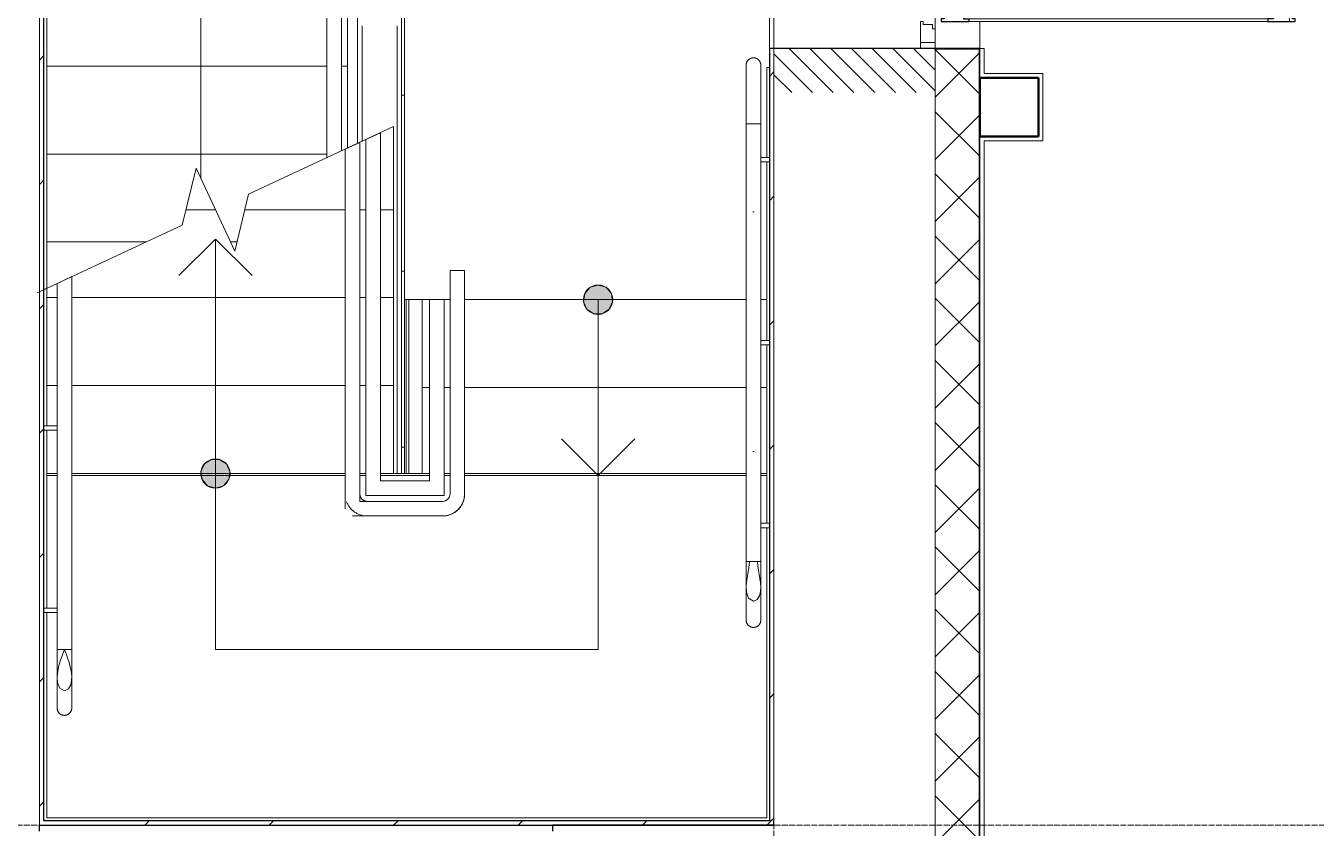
# Model space of a CAD drawing. Header units: millimetres. Extents: x -215207 to 92095, y -30385 to 123050.
# Drawn here: x -20644 to -16243, y 23300 to 26038 of the extents above; entities that cross this region are included whole.
import ezdxf

# ---------------------------------------------------------------- set-up
doc = ezdxf.new("R2010")
doc.units = ezdxf.units.MM
doc.linetypes.add('ADSK_Линия сетки', pattern=[25, 20, -2.5, 0, -2.5])
doc.linetypes.add('ADSK_Штриховая_ш2 п1_5', pattern=[4.5, 3, -1.5])
for name, color, linetype, lineweight in [('Балясины', 7, 'Continuous', 9), ('Двери', 7, 'Continuous', 9), ('Каркас_Импост', 7, 'Continuous', 9), ('Лестницы', 7, 'Continuous', 9), ('Монтажный зазор', 7, 'Continuous', 9), ('Несущие колонны', 7, 'Continuous', 20), ('Ограждение', 7, 'Continuous', 9), ('Оси', 7, 'Continuous', 9), ('Остекление', 7, 'Continuous', 9), ('Панель', 7, 'Continuous', 30), ('Перекрытия', 7, 'Continuous', 18), ('Поручни', 7, 'Continuous', 9), ('Проем', 7, 'ADSK_Штриховая_ш2 п1_5', 9), ('Стены', 7, 'Continuous', 18), ('Стены разрез', 7, 'Continuous', 30), ('Стены штриховка', 7, 'Continuous', 9), ('Стрелки вверх', 7, 'Continuous', 20)]:
    doc.layers.add(name, color=color, linetype=linetype, lineweight=lineweight)
doc.layers.add('Открывание', color=7, linetype='Continuous', lineweight=9, true_color=0xc0c0c0)
pattern_1 = [(45, (-45356.5, 7949.98), (-212.132, 212.132), [])]
pattern_2 = [(0, (0, 0), (0, 600), []), (90, (0, 0), (-600, 4e-14), [])]

# ---------------------------------------------------------------- blocks, each defined once
blk = doc.blocks.new('Дверь_Alumark_двупольная с глухим окном_S50 - Дн-3л_1_5_1680х2650_Пр_фрамуга__Антипаника-5113823-План 1 этажа смеж')
at = {"layer": 'Двери', "lineweight": 18}
h = blk.add_hatch(dxfattribs=at)
h.set_pattern_fill('FP_2', color=256, style=0, pattern_type=2)
h.set_pattern_definition([(45, (0, 0), (-35.3553, 35.3553), [])])
h.paths.add_polyline_path([(1115, -275), (1115, 275), (965, 275), (965, -275)])
h.paths.add_polyline_path([(-715, -275), (-715, 275), (-865, 275), (-865, -275)])
at = {"layer": 'Каркас_Импост'}
for p, q in [((-648, 275), (-695, 275)), ((-695, 275), (-695, 225)), ((-648, 266), (-648, 275)), ((-633, 266), (-648, 266)), ((-633, 234), (-633, 266)), ((898, 266), (883, 266)), ((883, 266), (883, 234)), ((898, 275), (898, 266)), ((945, 275), (898, 275)), ((945, 225), (945, 275)), ((-695, 225), (-623, 225)), ((-623, 234), (-633, 234)), ((-623, 225), (-623, 234)), ((883, 234), (873, 234)), ((873, 234), (873, 225)), ((873, 225), (945, 225))]:
    blk.add_line(p, q, dxfattribs=at)
at = {"layer": 'Монтажный зазор'}
for p, q in [((-715, 275), (-715, 225)), ((-695, 275), (-715, 275)), ((-695, 225), (-695, 275)), ((965, 275), (945, 275)), ((945, 275), (945, 225)), ((965, 225), (965, 275)), ((-715, 225), (-695, 225)), ((945, 225), (965, 225))]:
    blk.add_line(p, q, dxfattribs=at)
at = {"layer": 'Остекление'}
for p, q in [((840, 371), (840, 1427)), ((840, 1427), (864, 1427)), ((864, 1427), (864, 371)), ((-614, 587), (-614, 371)), ((-590, 587), (-614, 587)), ((-590, 371), (-590, 587)), ((-614, 371), (-590, 371)), ((864, 371), (840, 371))]:
    blk.add_line(p, q, dxfattribs=at)
at = {"layer": 'Открывание'}
for centre, radius, start, end in [((893, 295), 1188, 90.9646, 180), ((-643, 295), 348, 360, 86.7053)]:
    blk.add_arc(centre, radius, start, end, dxfattribs=at)
at = {"layer": 'Панель'}
for p, q in [((873, 1503), (864, 1503)), ((864, 1503), (864, 1493)), ((873, 1409), (873, 1503)), ((832, 1483), (823, 1483)), ((823, 1483), (823, 1409)), ((864, 1493), (832, 1493)), ((832, 1493), (832, 1483)), ((823, 1409), (840, 1409)), ((840, 1409), (840, 1427)), ((840, 1427), (864, 1427)), ((864, 1427), (864, 1409)), ((864, 1409), (873, 1409)), ((-573, 663), (-582, 663)), ((-582, 663), (-582, 653)), ((-573, 569), (-573, 663)), ((-614, 643), (-623, 643)), ((-623, 643), (-623, 569)), ((-582, 653), (-614, 653)), ((-614, 653), (-614, 643)), ((-614, 587), (-614, 569)), ((-590, 587), (-614, 587)), ((-590, 569), (-590, 587)), ((-614, 569), (-623, 569)), ((-573, 569), (-590, 569)), ((-623, 389), (-623, 295)), ((-614, 389), (-623, 389)), ((-614, 371), (-614, 389)), ((-590, 371), (-614, 371)), ((-590, 389), (-590, 371)), ((-573, 389), (-590, 389)), ((-573, 315), (-573, 389)), ((823, 389), (823, 315)), ((823, 389), (840, 389)), ((840, 389), (840, 371)), ((840, 371), (864, 371)), ((864, 389), (873, 389)), ((864, 371), (864, 389)), ((873, 295), (873, 389)), ((-582, 305), (-582, 315)), ((-582, 315), (-573, 315)), ((823, 315), (832, 315)), ((832, 315), (832, 305)), ((-623, 295), (-614, 295)), ((-614, 295), (-614, 305)), ((-614, 305), (-582, 305)), ((832, 305), (864, 305)), ((864, 305), (864, 295)), ((864, 295), (873, 295))]:
    blk.add_line(p, q, dxfattribs=at)
at = {"layer": 'Панель', "lineweight": 9}
for p, q in [((823, 1409), (823, 389)), ((873, 389), (873, 1409)), ((-623, 569), (-623, 389)), ((-573, 389), (-573, 569))]:
    blk.add_line(p, q, dxfattribs=at)
at = {"layer": 'Проем'}
for p, q in [((-715, 275), (-865, 275)), ((-715, -275), (-715, 275)), ((1115, 275), (965, 275)), ((965, 275), (965, -275)), ((-865, -275), (-715, -275)), ((965, -275), (1115, -275))]:
    blk.add_line(p, q, dxfattribs=at)
blk = doc.blocks.new('Ограждение - Ограждение-533052-План 1 этажа смеж')
at = {"layer": 'Поручни'}
for p, q in [((25921.5, 17722.6), (25871.5, 17699.3)), ((25921.5, 17722.6), (25871.5, 17699.3)), ((25871.5, 16485.3), (25871.5, 17699.3)), ((25921.5, 16535.3), (25921.5, 17722.6)), ((26089, 17153.3), (26139, 17153.3)), ((26089, 17153.3), (26089, 16535.3)), ((26139, 17153.3), (26139, 16485.3)), ((26089, 16535.3), (25921.5, 16535.3)), ((26139, 16485.3), (25871.5, 16485.3))]:
    blk.add_line(p, q, dxfattribs=at)
blk = doc.blocks.new('Тип верхнего поручня - Верхний поручень_Внутренний_-533061-План 1 этажа смеж')
at = {"layer": 'Ограждение'}
for p, q in [((25851.5, 17689.9), (25801.5, 17666.6)), ((25801.5, 16464.2), (25801.5, 17666.6)), ((25851.5, 16465.3), (25851.5, 17689.9)), ((26209, 17253.3), (26159, 17253.3)), ((26159, 17253.3), (26159, 16490.3)), ((26209, 17253.3), (26209, 16490.3)), ((25801.5, 16464.2), (25801.5, 16440.3)), ((25876.5, 16465.3), (25851.5, 16465.3)), ((26134, 16465.3), (25876.5, 16465.3)), ((25876.5, 16415.3), (25826.5, 16415.3)), ((26134, 16415.3), (25876.5, 16415.3))]:
    blk.add_line(p, q, dxfattribs=at)
for radius in [25, 75]:
    blk.add_arc((26134, 16490.3), radius, 270, 0, dxfattribs=at)
blk = doc.blocks.new('Тип перил - Перила_Внутренний_-1136443-План 1 этажа смеж')
at = {"layer": 'Ограждение', "flags": 128}
for points in [[(25806.3, 16463.8), (25807.4, 16461.1), (25808.7, 16458.3), (25810, 16455.6), (25811.4, 16453), (25813, 16450.4), (25814.6, 16447.9), (25816.4, 16445.5), (25818.2, 16443.1), (25820.1, 16440.8), (25822.2, 16438.6), (25824.3, 16436.5), (25826.5, 16434.4), (25828.7, 16432.5), (25831.1, 16430.6), (25833.5, 16428.8), (25836, 16427.2), (25838.6, 16425.6), (25841.2, 16424.1), (25843.8, 16422.8), (25846.6, 16421.5), (25849.3, 16420.4), (25852.2, 16419.3), (25855, 16418.4), (25857.9, 16417.6), (25860.8, 16416.9), (25863.8, 16416.4), (25866.7, 16415.9), (25869.7, 16415.6), (25872.7, 16415.4), (25875.7, 16415.3), (25876.5, 16415.3)], [(25876.5, 16465.3), (25875.5, 16465.3), (25874.5, 16465.3), (25873.5, 16465.4), (25872.5, 16465.6), (25871.6, 16465.8), (25870.6, 16466), (25869.6, 16466.2), (25868.7, 16466.5), (25867.7, 16466.9), (25866.8, 16467.2), (25865.9, 16467.7), (25865, 16468.1), (25864.1, 16468.6), (25863.2, 16469.1), (25862.4, 16469.6), (25861.6, 16470.2), (25860.8, 16470.8), (25860, 16471.5), (25859.3, 16472.1), (25858.6, 16472.9), (25857.9, 16473.6), (25857.3, 16474.3), (25856.6, 16475.1), (25856, 16475.9), (25855.5, 16476.8), (25855, 16477.6), (25854.5, 16478.5), (25854, 16479.4), (25853.6, 16480.3), (25853.2, 16481.2), (25852.9, 16482.1), (25852.6, 16483.1), (25852.3, 16484.1), (25852.1, 16485), (25851.9, 16486), (25851.7, 16487), (25851.6, 16488), (25851.6, 16489), (25851.5, 16490)], [(26134, 16415.3), (26137, 16415.3), (26140, 16415.5), (26143, 16415.8), (26146, 16416.2), (26148.9, 16416.8), (26151.9, 16417.4), (26154.7, 16418.2), (26157.6, 16419.1), (26160.4, 16420.1), (26163.2, 16421.2), (26166, 16422.4), (26168.7, 16423.7), (26171.3, 16425.2), (26173.9, 16426.7), (26176.4, 16428.4), (26178.8, 16430.1), (26181.2, 16432), (26183.5, 16433.9), (26185.7, 16435.9), (26187.8, 16438), (26189.9, 16440.2), (26191.8, 16442.5), (26193.7, 16444.8), (26195.5, 16447.3), (26197.1, 16449.7), (26198.7, 16452.3), (26200.2, 16454.9), (26201.5, 16457.6), (26202.8, 16460.3), (26203.9, 16463.1), (26205, 16465.9), (26205.9, 16468.8), (26206.7, 16471.7), (26207.4, 16474.6), (26207.9, 16477.5), (26208.4, 16480.5), (26208.7, 16483.5), (26208.9, 16486.5), (26209, 16489.5)]]:
    blk.add_lwpolyline(points, dxfattribs=at)
blk = doc.blocks.new('Ограждение - Ограждение-2091208-План 1 этажа смеж')
at = {"layer": 'Поручни'}
for p, q in [((25809.4, 19760.3), (25844, 19760.3)), ((25809.4, 19450.3), (25809.4, 19760.3)), ((25809.4, 17670.3), (25809.4, 19450.3))]:
    blk.add_line(p, q, dxfattribs=at)
blk = doc.blocks.new('Тип верхнего поручня - Верхний поручень_Внутренний_-2091241-План 1 этажа смеж')
at = {"layer": 'Ограждение'}
for p, q in [((25739.4, 19860.3), (25739.4, 19760.3)), ((25766.8, 19860.3), (25762.1, 19860.3)), ((25789.4, 19760.3), (25789.4, 19860.3)), ((25739.4, 19760.3), (25739.4, 19465.1)), ((25789.4, 19465.1), (25789.4, 19760.3)), ((25766.8, 19465.1), (25762.1, 19465.1)), ((25762.1, 19465.1), (25766.8, 19465.1)), ((25789.4, 19451.5), (25789.4, 19465.1)), ((25739.4, 19451.5), (25739.4, 17637.7)), ((25789.4, 17661), (25789.4, 19451.5))]:
    blk.add_line(p, q, dxfattribs=at)
at = {"layer": 'Ограждение', "flags": 128}
for points in [[(25739.4, 19465.1), (25739.4, 19464.1), (25739.4, 19463.1), (25739.4, 19462.1), (25739.4, 19461.1), (25739.4, 19460.1), (25739.4, 19459.1), (25739.4, 19458.2), (25739.4, 19457.2), (25739.4, 19456.3), (25739.4, 19455.4), (25739.4, 19454.4), (25739.4, 19453.5), (25739.4, 19452.7), (25739.4, 19451.8), (25739.4, 19451.5)], [(25789.4, 19451.5), (25789.4, 19452.3), (25789.4, 19453.2), (25789.4, 19454.1), (25789.4, 19455), (25789.4, 19455.9), (25789.4, 19456.8), (25789.4, 19457.8), (25789.4, 19458.8), (25789.4, 19459.7), (25789.4, 19460.7), (25789.4, 19461.7), (25789.4, 19462.7), (25789.4, 19463.7), (25789.4, 19464.7), (25789.4, 19465.1)]]:
    blk.add_lwpolyline(points, dxfattribs=at)
blk = doc.blocks.new('Тип верхнего поручня - Верхний поручень_Внутренний_-V43-План 1 этажа смеж')
at = {"layer": 'Ограждение'}
for p, q in [((25739.4, 19860.3), (25789.4, 19860.3)), ((25739.4, 19465.1), (25739.4, 19860.3)), ((25789.4, 19465.1), (25789.4, 19860.3)), ((25739.4, 19465.1), (25739.4, 19437.8)), ((25789.4, 19465.1), (25789.4, 19437.8)), ((25739.4, 17637.7), (25739.4, 19437.8)), ((25789.4, 17661), (25789.4, 19437.8))]:
    blk.add_line(p, q, dxfattribs=at)
blk = doc.blocks.new('Тип перил - Перила_Внутренний_-2456860-План 1 этажа смеж')
at = {"layer": 'Ограждение'}
for p, q in [((27169, 17753.3), (27169, 17452.8)), ((27196.4, 17753.3), (27191.7, 17753.3)), ((27219, 17452.8), (27219, 17753.3)), ((27169, 17446.3), (27169, 16587.2)), ((27219, 16587.2), (27219, 17446.3)), ((27196.6, 16634.9), (27191.4, 16634.9))]:
    blk.add_line(p, q, dxfattribs=at)
blk.add_open_spline([(27196, 17453.3), (27195.4, 17453.3), (27194, 17453.3), (27192.7, 17453.3), (27192, 17453.3)], degree=3, dxfattribs=at)
blk = doc.blocks.new('Тип перил - D50 шаг 400-6065766-План 1 этажа смеж')
at = {"layer": 'Ограждение'}
for p, q in [((0, 2.3), (0, 0)), ((0, 0), (0, -2.3))]:
    blk.add_line(p, q, dxfattribs=at)
at = {"layer": 'Ограждение', "flags": 128}
for points in [[(0, 25), (8, 25), (16, 25), (23.9, 25), (31.9, 25), (39.7, 25), (47.5, 25), (55.3, 25), (62.9, 25), (70.5, 25), (77.9, 25), (85.2, 25), (92.4, 25), (99.4, 25), (106.2, 25), (112.9, 25), (119.4, 25), (125.8, 25), (131.9, 25), (137.8, 25), (143.5, 25), (148.9, 25), (154.1, 25), (159.1, 25), (163.8, 25), (168.3, 25), (172.5, 25), (176.4, 25), (180, 25), (183.4, 25), (186.4, 25), (189.2, 25), (191.6, 25), (193.7, 25), (195.6, 25), (197.1, 25), (198.3, 25), (199.2, 25), (199.7, 25), (200, 25), (200, 25)], [(200, 25), (199.8, 25), (199.4, 25), (198.6, 25), (197.4, 25), (196, 25), (194.3, 25), (192.2, 25), (189.8, 25), (187.2, 25), (184.2, 25), (181, 25), (177.4, 25), (173.6, 25), (169.5, 25), (165.1, 25), (160.4, 25), (155.5, 25), (150.4, 25), (145, 25), (139.3, 25), (133.5, 25), (127.4, 25), (121.2, 25), (114.7, 25), (108.1, 25), (101.2, 25), (94.3, 25), (87.1, 25), (79.9, 25), (72.5, 25), (65, 25), (57.3, 25), (49.6, 25), (41.8, 25), (34, 25), (26.1, 25), (18.1, 25), (10.2, 25), (2.2, 25), (0, 25)], [(200, 25), (201, 25), (202, 24.9), (203, 24.8), (204, 24.7), (205, 24.5), (205.9, 24.3), (206.9, 24), (207.9, 23.7), (208.8, 23.4), (209.7, 23), (210.6, 22.6), (211.5, 22.2), (212.4, 21.7), (213.3, 21.2), (214.1, 20.6), (214.9, 20.1), (215.7, 19.4), (216.5, 18.8), (217.2, 18.1), (217.9, 17.4), (218.6, 16.7), (219.3, 15.9), (219.9, 15.1), (220.5, 14.3), (221, 13.5), (221.6, 12.7), (222, 11.8), (222.5, 10.9), (222.9, 10), (223.3, 9.1), (223.6, 8.1), (224, 7.2), (224.2, 6.2), (224.4, 5.2), (224.6, 4.2), (224.8, 3.3), (224.9, 2.3), (225, 1.3), (225, 0.3), (225, 0)], [(0, -25), (8, -25), (16, -25), (23.9, -25), (31.9, -25), (39.7, -25), (47.5, -25), (55.3, -25), (62.9, -25), (70.5, -25), (77.9, -25), (85.2, -25), (92.4, -25), (99.4, -25), (106.2, -25), (112.9, -25), (119.4, -25), (125.8, -25), (131.9, -25), (137.8, -25), (143.5, -25), (148.9, -25), (154.1, -25), (159.1, -25), (163.8, -25), (168.3, -25), (172.5, -25), (176.4, -25), (180, -25), (183.4, -25), (186.4, -25), (189.2, -25), (191.6, -25), (193.7, -25), (195.6, -25), (197.1, -25), (198.3, -25), (199.2, -25), (199.7, -25), (200, -25), (200, -25)], [(200, -25), (199.8, -25), (199.4, -25), (198.6, -25), (197.4, -25), (196, -25), (194.3, -25), (192.2, -25), (189.8, -25), (187.2, -25), (184.2, -25), (181, -25), (177.4, -25), (173.6, -25), (169.5, -25), (165.1, -25), (160.4, -25), (155.5, -25), (150.4, -25), (145, -25), (139.3, -25), (133.5, -25), (127.4, -25), (121.2, -25), (114.7, -25), (108.1, -25), (101.2, -25), (94.3, -25), (87.1, -25), (79.9, -25), (72.5, -25), (65, -25), (57.3, -25), (49.6, -25), (41.8, -25), (34, -25), (26.1, -25), (18.1, -25), (10.2, -25), (2.2, -25), (0, -25)], [(225, 0), (225, -1), (224.9, -2), (224.8, -3), (224.7, -4), (224.5, -5), (224.3, -5.9), (224, -6.9), (223.7, -7.9), (223.4, -8.8), (223, -9.7), (222.6, -10.6), (222.2, -11.5), (221.7, -12.4), (221.2, -13.3), (220.6, -14.1), (220.1, -14.9), (219.4, -15.7), (218.8, -16.5), (218.1, -17.2), (217.4, -17.9), (216.7, -18.6), (215.9, -19.3), (215.1, -19.9), (214.3, -20.5), (213.5, -21), (212.7, -21.6), (211.8, -22), (210.9, -22.5), (210, -22.9), (209.1, -23.3), (208.1, -23.6), (207.2, -24), (206.2, -24.2), (205.2, -24.4), (204.2, -24.6), (203.3, -24.8), (202.3, -24.9), (201.3, -25), (200.3, -25), (200, -25)]]:
    blk.add_lwpolyline(points, dxfattribs=at)
blk = doc.blocks.new('Тип перил - D50 шаг 400-V45-План 1 этажа смеж')
at = {"layer": 'Ограждение', "flags": 128}
for points in [[(0, 25), (8, 25), (16, 25), (23.9, 25), (31.9, 25), (39.7, 25), (47.5, 25), (55.3, 25), (62.9, 25), (70.5, 25), (77.9, 25), (85.2, 25), (92.4, 25), (99.4, 25), (106.2, 25), (112.9, 25), (119.4, 25), (125.8, 25), (131.9, 25), (137.8, 25), (143.5, 25), (148.9, 25), (154.1, 25), (159.1, 25), (163.8, 25), (168.3, 25), (172.5, 25), (176.4, 25), (180, 25), (183.4, 25), (186.4, 25), (189.2, 25), (191.6, 25), (193.7, 25), (195.6, 25), (197.1, 25), (198.3, 25), (199.2, 25), (199.7, 25), (200, 25), (200, 25)], [(136, 0), (129.8, 13.1), (117.2, 20.6), (102.8, 24.1), (88, 25), (73.2, 24.2), (58.5, 22.2), (43.9, 19.6), (29.3, 16.9), (14.8, 14.8), (0, 13.9)], [(0, -13.9), (21, -15.6), (41.7, -19.2), (62.2, -22.8), (83.3, -24.9), (104.9, -23.8), (124.8, -16.9), (136, 0)], [(200, 25), (199.8, 25), (199.4, 25), (198.6, 25), (197.4, 25), (196, 25), (194.3, 25), (192.2, 25), (189.8, 25), (187.2, 25), (184.2, 25), (181, 25), (177.4, 25), (173.6, 25), (169.5, 25), (165.1, 25), (160.4, 25), (155.5, 25), (150.4, 25), (145, 25), (139.3, 25), (133.5, 25), (127.4, 25), (121.2, 25), (114.7, 25), (108.1, 25), (101.2, 25), (94.3, 25), (88.7, 25)], [(200, 25), (201, 25), (202, 24.9), (203, 24.8), (204, 24.7), (205, 24.5), (205.9, 24.3), (206.9, 24), (207.9, 23.7), (208.8, 23.4), (209.7, 23), (210.6, 22.6), (211.5, 22.2), (212.4, 21.7), (213.3, 21.2), (214.1, 20.6), (214.9, 20.1), (215.7, 19.4), (216.5, 18.8), (217.2, 18.1), (217.9, 17.4), (218.6, 16.7), (219.3, 15.9), (219.9, 15.1), (220.5, 14.3), (221, 13.5), (221.6, 12.7), (222, 11.8), (222.5, 10.9), (222.9, 10), (223.3, 9.1), (223.6, 8.1), (224, 7.2), (224.2, 6.2), (224.4, 5.2), (224.6, 4.2), (224.8, 3.3), (224.9, 2.3), (225, 1.3), (225, 0.3), (225, 0)], [(225, 0), (225, -1), (224.9, -2), (224.8, -3), (224.7, -4), (224.5, -5), (224.3, -5.9), (224, -6.9), (223.7, -7.9), (223.4, -8.8), (223, -9.7), (222.6, -10.6), (222.2, -11.5), (221.7, -12.4), (221.2, -13.3), (220.6, -14.1), (220.1, -14.9), (219.4, -15.7), (218.8, -16.5), (218.1, -17.2), (217.4, -17.9), (216.7, -18.6), (215.9, -19.3), (215.1, -19.9), (214.3, -20.5), (213.5, -21), (212.7, -21.6), (211.8, -22), (210.9, -22.5), (210, -22.9), (209.1, -23.3), (208.1, -23.6), (207.2, -24), (206.2, -24.2), (205.2, -24.4), (204.2, -24.6), (203.3, -24.8), (202.3, -24.9), (201.3, -25), (200.3, -25), (200, -25)], [(200, -25), (199.8, -25), (199.4, -25), (198.6, -25), (197.4, -25), (196, -25), (194.3, -25), (192.2, -25), (189.8, -25), (187.2, -25), (184.2, -25), (181, -25), (177.4, -25), (173.6, -25), (169.5, -25), (165.1, -25), (160.4, -25), (155.5, -25), (150.4, -25), (145, -25), (139.3, -25), (133.5, -25), (127.4, -25), (121.2, -25), (114.7, -25), (108.1, -25), (101.2, -25), (94.3, -25), (87.1, -25), (79.9, -25), (72.5, -25), (65, -25), (57.3, -25), (49.6, -25), (41.8, -25), (34, -25), (26.1, -25), (18.1, -25), (10.2, -25), (2.2, -25), (0, -25)], [(88.7, -25), (95.8, -25), (102.8, -25), (109.5, -25), (116.2, -25), (122.6, -25), (128.8, -25), (134.8, -25), (140.6, -25), (146.2, -25), (151.5, -25), (156.6, -25), (161.5, -25), (166.1, -25), (170.4, -25), (174.4, -25), (178.2, -25), (181.7, -25), (184.9, -25), (187.8, -25), (190.4, -25), (192.7, -25), (194.7, -25), (196.4, -25), (197.7, -25), (198.8, -25), (199.5, -25), (199.9, -25), (200, -25)]]:
    blk.add_lwpolyline(points, dxfattribs=at)
blk = doc.blocks.new('Тип перил - Перила_Внутренний_-V46-План 1 этажа смеж')
at = {"layer": 'Ограждение'}
for p, q in [((27219, 17753.3), (27169, 17753.3)), ((27169, 17753.3), (27169, 17453.3)), ((27219, 17753.3), (27219, 17453.3)), ((27169, 17453.3), (27169, 16560.3)), ((27219, 17453.3), (27219, 16560.3)), ((27169, 16560.3), (27169, 16260.3)), ((27219, 16560.3), (27219, 16260.3)), ((27219, 16260.3), (27169, 16260.3))]:
    blk.add_line(p, q, dxfattribs=at)
blk = doc.blocks.new('ADSK_Ограждение_Опоры_Г_образная - D15 высота60 консоль80-16089-План 1 этажа смеж')
at = {"layer": 'Ограждение'}
for p, q in [((-7.5, 55), (-7.5, 25)), ((7.5, 25), (7.5, 55))]:
    blk.add_line(p, q, dxfattribs=at)
blk = doc.blocks.new('Тип перил - Перила_Внутренний_-V47-План 1 этажа смеж')
at = {"layer": 'Ограждение'}
for p, q in [((27219, 17753.3), (27169, 17753.3)), ((27169, 17753.3), (27169, 17453.3)), ((27219, 17753.3), (27219, 17453.3)), ((27169, 17453.3), (27169, 16560.3)), ((27219, 17453.3), (27219, 16560.3)), ((27169, 16560.3), (27169, 16260.3)), ((27219, 16560.3), (27219, 16260.3)), ((27219, 16260.3), (27169, 16260.3))]:
    blk.add_line(p, q, dxfattribs=at)
blk = doc.blocks.new('Ограждение - Ограждение-4583664-План 1 этажа смеж')
at = {"layer": 'Поручни'}
for p, q in [((26009, 16560.3), (26009, 17153.3)), ((26019, 16560.3), (26019, 17153.3))]:
    blk.add_line(p, q, dxfattribs=at)
blk = doc.blocks.new('Ограждение - Ограждение-4584285-План 1 этажа смеж')
at = {"layer": 'Поручни'}
for p, q in [((27239, 17945.3), (27249, 17945.3)), ((27239, 17638), (27239, 17945.3)), ((27239, 17014), (27239, 17623.5)), ((24784, 17192.1), (24774, 17187.5)), ((24784, 17192.1), (24784, 16722.9)), ((27239, 16390.1), (27239, 16999.6)), ((24784, 16708.4), (24784, 16260.3)), ((27239, 15385.3), (27239, 16375.6)), ((24784, 16260.3), (24784, 16100.5)), ((24784, 16086), (24784, 15385.3)), ((24784, 15385.3), (27239, 15385.3))]:
    blk.add_line(p, q, dxfattribs=at)
blk = doc.blocks.new('Ограждение - Ограждение-4584666-План 1 этажа смеж')
at = {"layer": 'Ограждение'}
h = blk.add_hatch(dxfattribs=at)
h.set_pattern_fill('FP_24', color=256, style=0, pattern_type=2)
h.set_pattern_definition(pattern_2)
h.paths.add_polyline_path([(27249, 19690.3), (27249, 19700.3), (25994, 19700.3), (26004, 19690.3), (27061.2, 19690.3)])
h = blk.add_hatch(dxfattribs=at)
h.set_pattern_fill('FP_24', color=256, style=0, pattern_type=2)
h.set_pattern_definition(pattern_2)
h.paths.add_polyline_path([(25994, 16560.3), (26004, 16560.3), (26004, 19690.3), (25994, 19700.3), (25994, 16630.3)])
at = {"layer": 'Поручни'}
for p, q in [((26004, 19690.3), (25994, 19700.3)), ((25994, 19700.3), (26004, 19690.3)), ((27249, 19690.3), (26004, 19690.3)), ((26004, 19690.3), (26004, 16560.3))]:
    blk.add_line(p, q, dxfattribs=at)
blk = doc.blocks.new('Ограждение - Ограждение-4584789-План 1 этажа смеж')
at = {"layer": 'Поручни'}
for p, q in [((24784, 19750.3), (24784, 19450.3)), ((24784, 19450.3), (24784, 17192.1))]:
    blk.add_line(p, q, dxfattribs=at)
blk = doc.blocks.new('Тип перил - D50 шаг 400-V116-План 1 этажа смеж')
at = {"layer": 'Ограждение', "flags": 128}
for points in [[(0, 25), (8, 25), (16, 25), (23.9, 25), (31.9, 25), (39.7, 25), (47.5, 25), (55.3, 25), (62.9, 25), (70.5, 25), (77.9, 25), (85.2, 25), (92.4, 25), (99.4, 25), (106.2, 25), (112.9, 25), (119.4, 25), (125.8, 25), (131.9, 25), (137.8, 25), (143.5, 25), (148.9, 25), (154.1, 25), (159.1, 25), (163.8, 25), (168.3, 25), (172.5, 25), (176.4, 25), (180, 25), (183.4, 25), (186.4, 25), (189.2, 25), (191.6, 25), (193.7, 25), (195.6, 25), (197.1, 25), (198.3, 25), (199.2, 25), (199.7, 25), (200, 25), (200, 25)], [(141.4, 0), (134.8, 13.8), (121.2, 21.4), (105.9, 24.6), (90.2, 24.8), (74.6, 23), (59.3, 19.8), (44.2, 15.7), (29.3, 10.8), (14.6, 5.5), (0, 0)], [(0, 0), (18.1, -6.8), (36.5, -13.2), (55.3, -18.8), (74.7, -23), (94.1, -25), (113.6, -23.5), (131.7, -16.2), (141.4, 0)], [(200, 25), (199.8, 25), (199.4, 25), (198.6, 25), (197.4, 25), (196, 25), (194.3, 25), (192.2, 25), (189.8, 25), (187.2, 25), (184.2, 25), (181, 25), (177.4, 25), (173.6, 25), (169.5, 25), (165.1, 25), (160.4, 25), (155.5, 25), (150.4, 25), (145, 25), (139.3, 25), (133.5, 25), (127.4, 25), (121.2, 25), (114.7, 25), (108.1, 25), (101.2, 25), (96.8, 25)], [(200, 25), (201, 25), (202, 24.9), (203, 24.8), (204, 24.7), (205, 24.5), (205.9, 24.3), (206.9, 24), (207.9, 23.7), (208.8, 23.4), (209.7, 23), (210.6, 22.6), (211.5, 22.2), (212.4, 21.7), (213.3, 21.2), (214.1, 20.6), (214.9, 20.1), (215.7, 19.4), (216.5, 18.8), (217.2, 18.1), (217.9, 17.4), (218.6, 16.7), (219.3, 15.9), (219.9, 15.1), (220.5, 14.3), (221, 13.5), (221.6, 12.7), (222, 11.8), (222.5, 10.9), (222.9, 10), (223.3, 9.1), (223.6, 8.1), (224, 7.2), (224.2, 6.2), (224.4, 5.2), (224.6, 4.2), (224.8, 3.3), (224.9, 2.3), (225, 1.3), (225, 0.3), (225, 0)], [(225, 0), (225, -1), (224.9, -2), (224.8, -3), (224.7, -4), (224.5, -5), (224.3, -5.9), (224, -6.9), (223.7, -7.9), (223.4, -8.8), (223, -9.7), (222.6, -10.6), (222.2, -11.5), (221.7, -12.4), (221.2, -13.3), (220.6, -14.1), (220.1, -14.9), (219.4, -15.7), (218.8, -16.5), (218.1, -17.2), (217.4, -17.9), (216.7, -18.6), (215.9, -19.3), (215.1, -19.9), (214.3, -20.5), (213.5, -21), (212.7, -21.6), (211.8, -22), (210.9, -22.5), (210, -22.9), (209.1, -23.3), (208.1, -23.6), (207.2, -24), (206.2, -24.2), (205.2, -24.4), (204.2, -24.6), (203.3, -24.8), (202.3, -24.9), (201.3, -25), (200.3, -25), (200, -25)], [(200, -25), (199.8, -25), (199.4, -25), (198.6, -25), (197.4, -25), (196, -25), (194.3, -25), (192.2, -25), (189.8, -25), (187.2, -25), (184.2, -25), (181, -25), (177.4, -25), (173.6, -25), (169.5, -25), (165.1, -25), (160.4, -25), (155.5, -25), (150.4, -25), (145, -25), (139.3, -25), (133.5, -25), (127.4, -25), (121.2, -25), (114.7, -25), (108.1, -25), (101.2, -25), (94.3, -25), (87.1, -25), (79.9, -25), (72.5, -25), (65, -25), (57.3, -25), (49.6, -25), (41.8, -25), (34, -25), (26.1, -25), (18.1, -25), (10.2, -25), (2.2, -25), (0, -25)], [(96.8, -25), (103.7, -25), (110.5, -25), (117.1, -25), (123.5, -25), (129.6, -25), (135.6, -25), (141.4, -25), (146.9, -25), (152.3, -25), (157.3, -25), (162.1, -25), (166.7, -25), (171, -25), (175, -25), (178.7, -25), (182.2, -25), (185.3, -25), (188.2, -25), (190.7, -25), (193, -25), (194.9, -25), (196.6, -25), (197.9, -25), (198.9, -25), (199.6, -25), (199.9, -25), (200, -25)]]:
    blk.add_lwpolyline(points, dxfattribs=at)
blk = doc.blocks.new('Тип перил - Перила_Внутренний_-6033549-План 1 этажа смеж')
at = {"layer": 'Ограждение'}
for p, q in [((24869, 17231.8), (24819, 17208.5)), ((24819, 16260.3), (24819, 17208.5)), ((24869, 16260.3), (24869, 17231.8)), ((24819, 15960.3), (24819, 16260.3)), ((24869, 15960.3), (24869, 16260.3)), ((24819, 15960.3), (24869, 15960.3))]:
    blk.add_line(p, q, dxfattribs=at)
blk = doc.blocks.new('ADSK_Ограждение_Опоры_Г_образная - D15 высота60 консоль80-V32-План 1 этажа смеж')
at = {"layer": 'Ограждение'}
for p, q in [((-7.5, 70), (-7.5, 25)), ((7.5, 25), (7.5, 70))]:
    blk.add_line(p, q, dxfattribs=at)
blk = doc.blocks.new('ADSK_КолоннаЖБ_Прямоугольная1 - Стойка дебаркадер-6252002-План 1 этажа смеж')
at = {"layer": 'Несущие колонны', "lineweight": 40}
for p, q in [((100, 100), (-100, 100)), ((-100, 100), (-100, -100)), ((-100, 100), (100, 100)), ((-100, -100), (-100, 100)), ((100, -100), (100, 100)), ((100, 100), (100, -100)), ((-100, -100), (100, -100)), ((100, -100), (-100, -100))]:
    blk.add_line(p, q, dxfattribs=at)

msp = doc.modelspace()

# ---------------------------------------------------------------- hatches: boundary and pattern name
at = {"layer": 'Стены разрез', "lineweight": 9}
h = msp.add_hatch(dxfattribs=at)
h.set_pattern_fill('FP_5', color=256, style=0, pattern_type=2)
h.set_pattern_definition([(0, (-45356.5, 7949.98), (406.4, 101.6), [33.528, -271.272, 33.528, -271.272, -1625.6]), (0, (-45356.5, 7949.98), (406.4, 101.6), [-609.6, 33.528, -576.072, 33.528, -271.272, -711.2]), (0, (-45356.5, 7949.98), (406.4, 101.6), [-1524, 33.528, -169.672, 33.528, -474.472]), (120, (-45204.1, 8000.78), (-291.18818, 301.15272), [33.528, -271.272, 33.528, -271.272, -1625.6]), (120, (-45204.1, 8000.78), (-291.18818, 301.15272), [-609.6, 33.528, -576.072, 33.528, -271.272, -711.2]), (120, (-45204.1, 8000.78), (-291.18818, 301.15272), [-1524, 33.528, -169.672, 33.528, -474.472]), (240, (-45153.3, 8203.98), (-115.21182, -402.75272), [33.528, -271.272, 33.528, -271.272, -1625.6]), (240, (-45153.3, 8203.98), (-115.21182, -402.75272), [-609.6, 33.528, -576.072, 33.528, -271.272, -711.2]), (240, (-45153.3, 8203.98), (-115.21182, -402.75272), [-1524, 33.528, -169.672, 33.528, -474.472])])
h.paths.add_polyline_path([(-17390.5, 22610.2), (-17390.5, 25960.2), (-17542.5, 25960.2), (-17542.5, 25958.2), (-17392.5, 25958.2), (-17392.5, 22610.2)])
h.paths.add_polyline_path([(-17390.5, 27640.2), (-17390.5, 29395.2), (-17542.5, 29395.2), (-17542.5, 29393.2), (-17392.5, 29393.2), (-17392.5, 27642.2), (-17542.5, 27642.2), (-17542.5, 27640.2)])
h.paths.add_polyline_path([(-17390.5, 30615.2), (-17390.5, 35410.2), (-17392.5, 35410.2), (-17392.5, 30617.2), (-17542.5, 30617.2), (-17542.5, 30615.2)])
h = msp.add_hatch(dxfattribs=at)
h.set_pattern_fill('FP_6', color=256, style=0, pattern_type=2)
h.set_pattern_definition([(45, (-45356.5, 7949.98), (-106.066, 106.066), []), (135, (-45356.5, 7949.98), (-106.066, -106.066), [])])
h.paths.add_polyline_path([(-17542.5, 22610.2), (-17392.5, 22610.2), (-17392.5, 25958.2), (-17542.5, 25958.2), (-17542.5, 22760.2)])
h.paths.add_polyline_path([(-17542.5, 27642.2), (-17392.5, 27642.2), (-17392.5, 29393.2), (-17542.5, 29393.2), (-17542.5, 27790.2)])
h.paths.add_polyline_path([(-17542.5, 30617.2), (-17392.5, 30617.2), (-17392.5, 35410.2), (-17542.5, 35410.2), (-17542.5, 30765.2)])
h = msp.add_hatch(dxfattribs=at)
h.set_pattern_fill('FP_13', color=256, style=0, pattern_type=2)
h.set_pattern_definition(pattern_1)
h.paths.add_polyline_path([(-20582.5, 23310.2), (-20582.5, 27715.2), (-20597.5, 27715.2), (-20597.5, 23310.2)])
h = msp.add_hatch(dxfattribs=at)
h.set_pattern_fill('FP_13', color=256, style=0, pattern_type=2)
h.set_pattern_definition(pattern_1)
h.paths.add_polyline_path([(-18092.5, 23325.2), (-18092.5, 25960.2), (-18107.5, 25960.2), (-18107.5, 23325.2)])
h.paths.add_polyline_path([(-18107.5, 27640.2), (-18092.5, 27640.2), (-18092.5, 27665.2), (-18107.5, 27665.2)])
h = msp.add_hatch(dxfattribs=at)
h.set_pattern_fill('FP_13', color=256, style=0, pattern_type=2)
h.set_pattern_definition(pattern_1)
h.paths.add_polyline_path([(-20582.5, 23310.2), (-18092.5, 23310.2), (-18092.5, 23325.2), (-20582.5, 23325.2)])
at = {"layer": 'Стрелки вверх'}
h = msp.add_hatch(color=256, dxfattribs=at)
edge = h.paths.add_edge_path()
edge.add_arc((-18692.5, 25103.3), 50, 0, 360)
for points in [[(-18678.4, 25055.3), (-18654.7, 25070.6), (-18643, 25096.2), (-18647, 25124.1), (-18665.4, 25145.4), (-18692.5, 25153.3), (-18719.5, 25145.4), (-18738, 25124.1), (-18742, 25096.2), (-18730.3, 25070.6), (-18706.6, 25055.3)], [(-19997.5, 24460.2), (-19970.4, 24468.2), (-19952, 24489.5), (-19948, 24517.4), (-19959.7, 24543), (-19983.4, 24558.2), (-20011.6, 24558.2), (-20035.3, 24543), (-20047, 24517.4), (-20043, 24489.5), (-20024.5, 24468.2)]]:
    msp.add_hatch(color=256, dxfattribs=at).paths.add_polyline_path(points)
h = msp.add_hatch(color=256, dxfattribs=at)
edge = h.paths.add_edge_path()
edge.add_arc((-19997.5, 24510.2), 50, 0, 360)

# ---------------------------------------------------------------- linework, layer by layer
at = {"layer": 'Лестницы'}
for p, q in [((-20572.5, 25900.2), (-19617.1, 25900.2)), ((-20572.5, 25900.2), (-19617.1, 25900.2)), ((-19567.1, 25900.2), (-19547.1, 25900.2)), ((-19567.1, 25900.2), (-19547.1, 25900.2)), ((-19390, 25693.5), (-19884.2, 25463.1)), ((-19390, 25410.2), (-19390, 25693.5)), ((-20572.5, 25600.2), (-19617.1, 25600.2)), ((-20572.5, 25600.2), (-19617.1, 25600.2)), ((-20063.5, 25551.9), (-20110.8, 25357.4)), ((-19931.4, 25268.6), (-20063.5, 25551.9)), ((-19884.2, 25463.1), (-19931.4, 25268.6)), ((-20097.9, 25410.2), (-19997.5, 25410.2)), ((-20097.9, 25410.2), (-19997.5, 25410.2)), ((-19897, 25410.2), (-19555, 25410.2)), ((-19897, 25410.2), (-19555, 25410.2)), ((-19505, 25410.2), (-19485, 25410.2)), ((-19505, 25410.2), (-19485, 25410.2)), ((-19435, 25410.2), (-19390, 25410.2)), ((-19435, 25410.2), (-19390, 25410.2)), ((-19390, 25110.2), (-19390, 25410.2)), ((-20110.8, 25357.4), (-20605, 25127)), ((-20572.5, 25300.2), (-20233.4, 25300.2)), ((-20572.5, 25300.2), (-20233.4, 25300.2)), ((-19946.2, 25300.2), (-19923.8, 25300.2)), ((-19946.2, 25300.2), (-19923.8, 25300.2)), ((-20572.5, 25110.2), (-20537.5, 25110.2)), ((-20572.5, 25110.2), (-20537.5, 25110.2)), ((-20487.5, 25110.2), (-19555, 25110.2)), ((-20487.5, 25110.2), (-19555, 25110.2)), ((-19505, 25110.2), (-19485, 25110.2)), ((-19505, 25110.2), (-19485, 25110.2)), ((-19435, 25110.2), (-19390, 25110.2)), ((-19435, 25110.2), (-19390, 25110.2)), ((-19390, 24810.2), (-19390, 25110.2)), ((-19267.5, 25103.3), (-19292.5, 25103.3)), ((-19292.5, 25103.3), (-19292.5, 24803.3)), ((-19267.5, 25103.3), (-19292.5, 25103.3)), ((-19197.5, 25103.3), (-19217.5, 25103.3)), ((-19197.5, 25103.3), (-19217.5, 25103.3)), ((-18187.5, 25103.3), (-19147.5, 25103.3)), ((-18187.5, 25103.3), (-19147.5, 25103.3)), ((-18117.5, 25103.3), (-18137.5, 25103.3)), ((-18117.5, 25103.3), (-18137.5, 25103.3)), ((-20572.5, 24810.2), (-20537.5, 24810.2)), ((-20572.5, 24810.2), (-20537.5, 24810.2)), ((-20487.5, 24810.2), (-19555, 24810.2)), ((-20487.5, 24810.2), (-19555, 24810.2)), ((-19505, 24810.2), (-19485, 24810.2)), ((-19505, 24810.2), (-19485, 24810.2)), ((-19435, 24810.2), (-19390, 24810.2)), ((-19435, 24810.2), (-19390, 24810.2)), ((-19390, 24510.2), (-19390, 24810.2)), ((-19292.5, 24803.3), (-19292.5, 24510.2)), ((-19267.5, 24803.3), (-19292.5, 24803.3)), ((-19267.5, 24803.3), (-19292.5, 24803.3)), ((-19197.5, 24803.3), (-19217.5, 24803.3)), ((-19197.5, 24803.3), (-19217.5, 24803.3)), ((-18187.5, 24803.3), (-19147.5, 24803.3)), ((-18187.5, 24803.3), (-19147.5, 24803.3)), ((-18117.5, 24803.3), (-18137.5, 24803.3)), ((-18117.5, 24803.3), (-18137.5, 24803.3)), ((-20572.5, 24510.2), (-20537.5, 24510.2)), ((-20572.5, 24510.2), (-20537.5, 24510.2)), ((-20487.5, 24510.2), (-19555, 24510.2)), ((-20487.5, 24510.2), (-19555, 24510.2)), ((-19505, 24510.2), (-19485, 24510.2)), ((-19505, 24510.2), (-19485, 24510.2)), ((-19435, 24510.2), (-19390, 24510.2)), ((-19435, 24510.2), (-19390, 24510.2)), ((-19292.5, 24510.2), (-19377.5, 24510.2)), ((-19267.5, 24510.2), (-19292.5, 24510.2)), ((-19267.5, 24503.3), (-19292.5, 24503.3)), ((-19197.5, 24510.2), (-19217.5, 24510.2)), ((-19197.5, 24503.3), (-19217.5, 24503.3)), ((-18187.5, 24510.2), (-19147.5, 24510.2)), ((-18187.5, 24503.3), (-19147.5, 24503.3)), ((-18117.5, 24510.2), (-18137.5, 24510.2)), ((-18117.5, 24503.3), (-18137.5, 24503.3))]:
    msp.add_line(p, q, dxfattribs=at)
at = {"layer": 'Оси', "linetype": 'ADSK_Линия сетки'}
for p, q in [((-18092.5, 41539.2), (-18092.5, 17344.4)), ((-13527.5, 23310.2), (-44580.4, 23310.2))]:
    msp.add_line(p, q, dxfattribs=at)
at = {"layer": 'Перекрытия', "color": 49, "ltscale": 100, "true_color": 0x464646}
for p, q in [((-18092.5, 25960.2), (-18092.5, 27640.2)), ((-17542.5, 27573.2), (-17542.5, 26027.2)), ((-19352.5, 25103.3), (-19292.5, 25103.3)), ((-20537.5, 24503.3), (-20572.5, 24503.3)), ((-19555, 24503.3), (-20487.5, 24503.3)), ((-19485, 24503.3), (-19505, 24503.3)), ((-19267.5, 24503.3), (-19435, 24503.3)), ((-19197.5, 24503.3), (-19217.5, 24503.3)), ((-18187.5, 24503.3), (-19147.5, 24503.3)), ((-18117.5, 24503.3), (-18137.5, 24503.3))]:
    msp.add_line(p, q, dxfattribs=at)
at = {"layer": 'Стены'}
for p, q in [((-20597.5, 27685.2), (-20597.5, 23310.2)), ((-18107.5, 25960.2), (-18107.5, 27640.2)), ((-18092.5, 27650.2), (-18092.5, 23325.2)), ((-19512.5, 25636.4), (-19512.5, 26241.5)), ((-19362.5, 26187.4), (-19362.5, 24510.2)), ((-19497.5, 25643.4), (-19497.5, 26037.6)), ((-19377.5, 26037.6), (-19377.5, 24510.2)), ((-17390.5, 26052.2), (-17390.5, 25960.2)), ((-17542.5, 22760.2), (-17542.5, 25960.2)), ((-17375.5, 25960.2), (-17390.5, 25960.2)), ((-17375.5, 25960.2), (-17375.5, 25875.2)), ((-17375.5, 25875.2), (-17175.5, 25875.2)), ((-17175.5, 25875.2), (-17175.5, 25645.2)), ((-17375.5, 25645.2), (-17375.5, 22593.2)), ((-17175.5, 25645.2), (-17375.5, 25645.2)), ((-19390, 24510.2), (-19377.5, 24510.2))]:
    msp.add_line(p, q, dxfattribs=at)
at = {"layer": 'Стены разрез'}
for p, q in [((-20582.5, 23325.2), (-20582.5, 27715.2)), ((-17390.5, 25960.2), (-18107.5, 25960.2)), ((-18107.5, 25960.2), (-18107.5, 23325.2)), ((-17390.5, 25860.2), (-17390.5, 25960.2)), ((-17390.5, 22608.2), (-17390.5, 25660.2)), ((-18107.5, 23325.2), (-20582.5, 23325.2)), ((-18092.5, 23310.2), (-18092.5, 23325.2)), ((-20597.5, 23290.2), (-20597.5, 23310.2)), ((-20597.5, 23310.2), (-18092.5, 23310.2)), ((-18092.5, 23310.2), (-18847.5, 23310.2)), ((-18847.5, 23310.2), (-18847.5, 23290.2))]:
    msp.add_line(p, q, dxfattribs=at)
at = {"layer": 'Стены штриховка'}
for p, q in [((-17392.5, 25958.2), (-17542.5, 25958.2)), ((-17392.5, 22608.2), (-17392.5, 25958.2))]:
    msp.add_line(p, q, dxfattribs=at)
at = {"layer": 'Стрелки вверх'}
for p, q in [((-20047.5, 25900.2), (-20047.5, 26200.2)), ((-20047.5, 25600.2), (-20047.5, 25900.2)), ((-20047.5, 25517.5), (-20047.5, 25600.2)), ((-19997.5, 25310.2), (-20122.5, 25185.2)), ((-19997.5, 25110.2), (-19997.5, 25310.2)), ((-19997.5, 25310.2), (-19872.5, 25185.2)), ((-18719.5, 25145.4), (-18738, 25124.1)), ((-18692.5, 25153.3), (-18719.5, 25145.4)), ((-18665.4, 25145.4), (-18692.5, 25153.3)), ((-18647, 25124.1), (-18665.4, 25145.4)), ((-19997.5, 24810.2), (-19997.5, 25110.2)), ((-18738, 25124.1), (-18742, 25096.2)), ((-18742, 25096.2), (-18730.3, 25070.6)), ((-18692.5, 25103.3), (-18692.5, 24803.3)), ((-18654.7, 25070.6), (-18643, 25096.2)), ((-18643, 25096.2), (-18647, 25124.1)), ((-18730.3, 25070.6), (-18706.6, 25055.3)), ((-18706.6, 25055.3), (-18678.4, 25055.3)), ((-18678.4, 25055.3), (-18654.7, 25070.6)), ((-19997.5, 24510.2), (-19997.5, 24810.2)), ((-18692.5, 24803.3), (-18692.5, 24510.2)), ((-18692.5, 24503.3), (-18817.5, 24628.3)), ((-18692.5, 24503.3), (-18567.5, 24628.3)), ((-20011.6, 24558.2), (-20035.3, 24543)), ((-19983.4, 24558.2), (-20011.6, 24558.2)), ((-19959.7, 24543), (-19983.4, 24558.2)), ((-20035.3, 24543), (-20047, 24517.4)), ((-20047, 24517.4), (-20043, 24489.5)), ((-19948, 24517.4), (-19959.7, 24543)), ((-19952, 24489.5), (-19948, 24517.4)), ((-20043, 24489.5), (-20024.5, 24468.2)), ((-19997.5, 23910.2), (-19997.5, 24510.2)), ((-19970.4, 24468.2), (-19952, 24489.5)), ((-18692.5, 24510.2), (-18692.5, 23910.2)), ((-20024.5, 24468.2), (-19997.5, 24460.2)), ((-19997.5, 24460.2), (-19970.4, 24468.2)), ((-18692.5, 23910.2), (-19997.5, 23910.2))]:
    msp.add_line(p, q, dxfattribs=at)
for centre in [(-18692.5, 25103.3), (-19997.5, 24510.2)]:
    msp.add_circle(centre, 50, dxfattribs=at)

# ---------------------------------------------------------------- block references
at = {"layer": 'Балясины'}
for name in ['Ограждение - Ограждение-2091208-План 1 этажа смеж', 'Ограждение - Ограждение-533052-План 1 этажа смеж']:
    msp.add_blockref(name, (-45356.5, 7950), dxfattribs=at)
at = {"layer": 'Несущие колонны'}
msp.add_blockref('ADSK_КолоннаЖБ_Прямоугольная1 - Стойка дебаркадер-6252002-План 1 этажа смеж', (-17290.5, 25760.2), dxfattribs=at)
at = {"layer": 'Ограждение'}
for name in ['Тип верхнего поручня - Верхний поручень_Внутренний_-2091241-План 1 этажа смеж', 'Тип верхнего поручня - Верхний поручень_Внутренний_-V43-План 1 этажа смеж', 'Тип перил - Перила_Внутренний_-2456860-План 1 этажа смеж', 'Тип перил - Перила_Внутренний_-V46-План 1 этажа смеж', 'Тип перил - Перила_Внутренний_-V47-План 1 этажа смеж', 'Тип верхнего поручня - Верхний поручень_Внутренний_-533061-План 1 этажа смеж', 'Тип перил - Перила_Внутренний_-6033549-План 1 этажа смеж', 'Тип перил - Перила_Внутренний_-1136443-План 1 этажа смеж']:
    msp.add_blockref(name, (-45356.5, 7950), dxfattribs=at)
for name, p, rotation in [('Тип перил - D50 шаг 400-6065766-План 1 этажа смеж', (-18162.5, 25703.3), 90), ('ADSK_Ограждение_Опоры_Г_образная - D15 высота60 консоль80-16089-План 1 этажа смеж', (-18162.5, 25580.7), 270), ('ADSK_Ограждение_Опоры_Г_образная - D15 высота60 консоль80-16089-План 1 этажа смеж', (-18162.5, 24956.8), 270), ('ADSK_Ограждение_Опоры_Г_образная - D15 высота60 консоль80-V32-План 1 этажа смеж', (-20512.5, 24665.7), 89.99999999999993), ('ADSK_Ограждение_Опоры_Г_образная - D15 высота60 консоль80-16089-План 1 этажа смеж', (-18162.5, 24332.9), 270), ('Тип перил - D50 шаг 400-V45-План 1 этажа смеж', (-18162.5, 24210.2), 270), ('ADSK_Ограждение_Опоры_Г_образная - D15 высота60 консоль80-V32-План 1 этажа смеж', (-20512.5, 24043.2), 90), ('Тип перил - D50 шаг 400-V116-План 1 этажа смеж', (-20512.5, 23910.2), 270)]:
    msp.add_blockref(name, p, dxfattribs=dict(at, rotation=rotation))
at = {"layer": 'Поручни'}
for name in ['Ограждение - Ограждение-4584789-План 1 этажа смеж', 'Ограждение - Ограждение-4584666-План 1 этажа смеж', 'Ограждение - Ограждение-4584285-План 1 этажа смеж', 'Ограждение - Ограждение-4583664-План 1 этажа смеж']:
    msp.add_blockref(name, (-45356.5, 7950), dxfattribs=at)
at = {"layer": 'Проем', "rotation": 269.9999999999999}
msp.add_blockref('Дверь_Alumark_двупольная с глухим окном_S50 - Дн-3л_1_5_1680х2650_Пр_фрамуга__Антипаника-5113823-План 1 этажа смеж', (-17817.5, 26925.2), dxfattribs=at)

doc.saveas('drawing.dxf')
